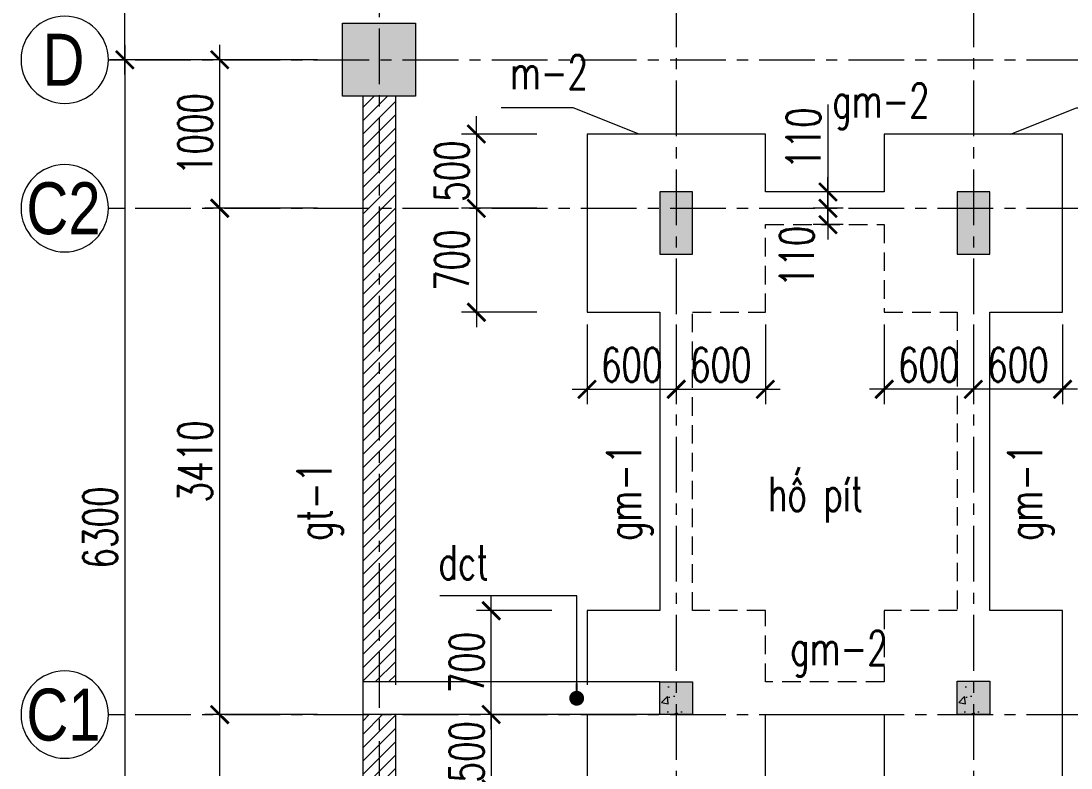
# Model space of a CAD drawing. Header units: millimetres. Extents: x 61738 to 439738, y 60858 to 151243.
# Drawn here: x 76125 to 83192, y 104680 to 109711 of the extents above; entities that cross this region are included whole.
import ezdxf
from ezdxf.enums import TextEntityAlignment as Align

# ---------------------------------------------------------------- set-up
doc = ezdxf.new("R2010")
doc.units = ezdxf.units.MM
doc.linetypes.add('CENTER', pattern=[2, 1.25, -0.25, 0.25, -0.25])
doc.linetypes.add('HIDDEN', pattern=[0.375, 0.25, -0.125])
for name, color, linetype, lineweight in [('10-TEXT', 4, 'Continuous', 15), ('3-THAY', 7, 'Continuous', 18), ('5-DUT', 2, 'HIDDEN', 15), ('6-TRUC', 8, 'CENTER', 9), ('7-HATCH', 8, 'Continuous', 13), ('8-DIM', 8, 'Continuous', 15), ('9-SO HIEU', 8, 'Continuous', 15), ('TEXT', 7, 'Continuous', 25)]:
    doc.layers.add(name, color=color, linetype=linetype, lineweight=lineweight)
doc.layers.add('KICHTHUOC', color=8, linetype='Continuous')
doc.styles.add('A3 - Text 2.3', font='Vnsimli.shx', dxfattribs={"width": 0.7, "height": 230})
doc.styles.add('A3-Text 2.3', font='vnsimli.shx', dxfattribs={"width": 0.7, "height": 230, "bigfont": 'vn.shx'})
doc.styles.add('T2', font='VnArialH.TTF', dxfattribs={"width": 0.8})
doc.dimstyles.new('A3-1-100', dxfattribs={"dimtxt": 200, "dimasz": 120, "dimexe": 100, "dimexo": 0, "dimgap": 50, "dimtad": 1, "dimdec": 0, "dimdsep": 49, "dimtxsty": 'A3-Text 2.3', "dimblk": 'ARCHTICK', "dimcen": 10, "dimdle": 100, "dimclrd": 8, "dimclre": 8, "dimclrt": 2, "dimadec": 0, "dimazin": 2, "dimtfac": 1, "dimtdec": 0, "dimtix": 1, "dimtmove": 1, "dimatfit": 3, "dimldrblk": 'DOT', "dimfxl": 1, "dimtolj": 1, "dimtzin": 0, "dimlwd": -1, "dimlwe": -1, "dimarcsym": 0})
doc.dimstyles.new('A3-1-100x4', dxfattribs={"dimtxt": 200, "dimasz": 120, "dimexe": 100, "dimexo": 0, "dimgap": 50, "dimtad": 1, "dimdec": 0, "dimlfac": 0.25, "dimdsep": 49, "dimtxsty": 'A3-Text 2.3', "dimblk": 'ARCHTICK', "dimcen": 10, "dimdle": 100, "dimclrd": 8, "dimclre": 8, "dimclrt": 2, "dimadec": 0, "dimazin": 2, "dimtfac": 1, "dimtdec": 0, "dimtix": 1, "dimtmove": 1, "dimatfit": 3, "dimldrblk": 'DOT', "dimfxl": 1, "dimtolj": 1, "dimtzin": 0, "dimlwd": -1, "dimlwe": -1, "dimarcsym": 0})

# ---------------------------------------------------------------- blocks, each defined once
blk = doc.blocks.new('Truc Y')
at = {"layer": '10-TEXT', "color": 2}
blk.add_line((0, 0), (-150, 0), dxfattribs=at)
blk.add_circle((400, 0), 400, dxfattribs=at)
at = {"layer": '10-TEXT', "color": 2, "style": 'T2', "width": 0.8}
blk.add_attdef('A', text='', height=500, dxfattribs=at).set_placement((400, 13.4), align=Align.MIDDLE_CENTER)
blk = doc.blocks.new('_ArchTick')
at = {"color": 0, "linetype": 'ByBlock', "const_width": 0.15}
blk.add_lwpolyline([(-0.5, -0.5), (0.5, 0.5)], dxfattribs=at)
blk = doc.blocks.new('*D487')
at = {"layer": '8-DIM', "color": 8, "linetype": 'ByBlock', "ltscale": 100, "transparency": 16777216}
blk.add_line((77462.4, 103049.4), (77462.4, 105139.4), dxfattribs=at)
at = {"layer": '8-DIM', "color": 8, "ltscale": 100, "transparency": 16777216}
for p, q in [((78119.9, 105039.4), (77362.4, 105039.4)), ((78119.9, 103149.4), (77362.4, 103149.4))]:
    blk.add_line(p, q, dxfattribs=at)
at = {"layer": 'Defpoints', "color": 0, "ltscale": 100, "transparency": 16777216}
for p in [(77462.4, 105039.4), (78119.9, 105039.4), (78119.9, 103149.4)]:
    blk.add_point(p, dxfattribs=at)
at = {"layer": '8-DIM', "color": 8, "ltscale": 100, "transparency": 16777216, "xscale": 120, "yscale": 120, "zscale": 120}
for p, rotation in [((77462.4, 105039.4), 90), ((77462.4, 103149.4), 270)]:
    blk.add_blockref('_ArchTick', p, dxfattribs=dict(at, rotation=rotation))
at = {"layer": '8-DIM', "color": 2, "ltscale": 100, "transparency": 16777216, "insert": (77297.4, 104094.4), "char_height": 230, "attachment_point": 5, "rotation": 90, "style": 'A3-Text 2.3'}
blk.add_mtext('\\A1;1890', dxfattribs=at)
blk = doc.blocks.new('_Dot')
at = {"color": 0, "linetype": 'ByBlock', "lineweight": -2}
blk.add_line((-0.5, 0), (-1, 0), dxfattribs=at)
at = {"color": 0, "linetype": 'ByBlock', "const_width": 0.5}
blk.add_lwpolyline([(-0.25, 0, 1), (0.25, 0, 1)], format="xyb", close=True, dxfattribs=at)
blk = doc.blocks.new('*D488')
at = {"layer": '8-DIM', "color": 8, "linetype": 'ByBlock', "ltscale": 100, "transparency": 16777216}
blk.add_line((77462.4, 104939.4), (77462.4, 108549.5), dxfattribs=at)
at = {"layer": '8-DIM', "color": 8, "ltscale": 100, "transparency": 16777216}
for p, q in [((78119.9, 108449.5), (77362.4, 108449.5)), ((78119.9, 105039.4), (77362.4, 105039.4))]:
    blk.add_line(p, q, dxfattribs=at)
at = {"layer": 'Defpoints', "color": 0, "ltscale": 100, "transparency": 16777216}
for p in [(77462.4, 108449.5), (78119.9, 108449.5), (78119.9, 105039.4)]:
    blk.add_point(p, dxfattribs=at)
at = {"layer": '8-DIM', "color": 8, "ltscale": 100, "transparency": 16777216, "xscale": 120, "yscale": 120, "zscale": 120}
for p, rotation in [((77462.4, 108449.5), 90), ((77462.4, 105039.4), 270)]:
    blk.add_blockref('_ArchTick', p, dxfattribs=dict(at, rotation=rotation))
at = {"layer": '8-DIM', "color": 2, "ltscale": 100, "transparency": 16777216, "insert": (77297.4, 106744.4), "char_height": 230, "attachment_point": 5, "rotation": 90, "style": 'A3-Text 2.3'}
blk.add_mtext('\\A1;3410', dxfattribs=at)
blk = doc.blocks.new('*D489')
at = {"layer": '8-DIM', "color": 8, "linetype": 'ByBlock', "ltscale": 100, "transparency": 16777216}
blk.add_line((77462.4, 108349.5), (77462.4, 109549.4), dxfattribs=at)
at = {"layer": '8-DIM', "color": 8, "ltscale": 100, "transparency": 16777216}
for p, q in [((78119.9, 109449.4), (77362.4, 109449.4)), ((78119.9, 108449.5), (77362.4, 108449.5))]:
    blk.add_line(p, q, dxfattribs=at)
at = {"layer": 'Defpoints', "color": 0, "ltscale": 100, "transparency": 16777216}
for p in [(77462.4, 109449.4), (78119.9, 109449.4), (78119.9, 108449.5)]:
    blk.add_point(p, dxfattribs=at)
at = {"layer": '8-DIM', "color": 8, "ltscale": 100, "transparency": 16777216, "xscale": 120, "yscale": 120, "zscale": 120}
for p, rotation in [((77462.4, 109449.4), 90), ((77462.4, 108449.5), 270)]:
    blk.add_blockref('_ArchTick', p, dxfattribs=dict(at, rotation=rotation))
at = {"layer": '8-DIM', "color": 2, "ltscale": 100, "transparency": 16777216, "insert": (77297.4, 108949.4), "char_height": 230, "attachment_point": 5, "rotation": 90, "style": 'A3-Text 2.3'}
blk.add_mtext('\\A1;1000', dxfattribs=at)
blk = doc.blocks.new('*D490')
at = {"layer": '8-DIM', "color": 8, "linetype": 'ByBlock', "ltscale": 100, "transparency": 16777216}
blk.add_line((76823.2, 109349.4), (76823.2, 110859.4), dxfattribs=at)
at = {"layer": '8-DIM', "color": 8, "ltscale": 100, "transparency": 16777216}
for p, q in [((78119.9, 110759.4), (76723.2, 110759.4)), ((78119.9, 109449.4), (76723.2, 109449.4))]:
    blk.add_line(p, q, dxfattribs=at)
at = {"layer": 'Defpoints', "color": 0, "ltscale": 100, "transparency": 16777216}
for p in [(76823.2, 110759.4), (78119.9, 110759.4), (78119.9, 109449.4)]:
    blk.add_point(p, dxfattribs=at)
at = {"layer": '8-DIM', "color": 8, "ltscale": 100, "transparency": 16777216, "xscale": 120, "yscale": 120, "zscale": 120}
for p, rotation in [((76823.2, 110759.4), 90), ((76823.2, 109449.4), 270)]:
    blk.add_blockref('_ArchTick', p, dxfattribs=dict(at, rotation=rotation))
at = {"layer": '8-DIM', "color": 2, "ltscale": 100, "transparency": 16777216, "insert": (76658.2, 110104.4), "char_height": 230, "attachment_point": 5, "rotation": 90, "style": 'A3-Text 2.3'}
blk.add_mtext('\\A1;1310', dxfattribs=at)
blk = doc.blocks.new('*D491')
at = {"layer": '8-DIM', "color": 8, "linetype": 'ByBlock', "ltscale": 100, "transparency": 16777216}
blk.add_line((76823.2, 109549.4), (76823.2, 103049.4), dxfattribs=at)
at = {"layer": '8-DIM', "color": 8, "ltscale": 100, "transparency": 16777216}
for p, q in [((78119.9, 109449.4), (76723.2, 109449.4)), ((78119.9, 103149.4), (76723.2, 103149.4))]:
    blk.add_line(p, q, dxfattribs=at)
at = {"layer": 'Defpoints', "color": 0, "ltscale": 100, "transparency": 16777216}
for p in [(78119.9, 109449.4), (76823.2, 103149.4), (78119.9, 103149.4)]:
    blk.add_point(p, dxfattribs=at)
at = {"layer": '8-DIM', "color": 8, "ltscale": 100, "transparency": 16777216, "xscale": 120, "yscale": 120, "zscale": 120}
for p, rotation in [((76823.2, 109449.4), 90), ((76823.2, 103149.4), 270)]:
    blk.add_blockref('_ArchTick', p, dxfattribs=dict(at, rotation=rotation))
at = {"layer": '8-DIM', "color": 2, "ltscale": 100, "transparency": 16777216, "insert": (76658.2, 106299.4), "char_height": 230, "attachment_point": 5, "rotation": 90, "style": 'A3-Text 2.3'}
blk.add_mtext('\\A1;6300', dxfattribs=at)
blk = doc.blocks.new('*D504')
at = {"layer": '8-DIM', "color": 8, "linetype": 'ByBlock', "ltscale": 500, "transparency": 16777216}
for p, q in [((79189.6, 108949.5), (79189.6, 109069.5)), ((79189.6, 108949.5), (79189.6, 108449.5)), ((79189.6, 108449.5), (79189.6, 108329.5))]:
    blk.add_line(p, q, dxfattribs=at)
at = {"layer": '8-DIM', "color": 8, "ltscale": 500, "transparency": 16777216}
for p, q in [((79597.2, 108949.5), (79089.6, 108949.5)), ((79597.2, 108449.5), (79089.6, 108449.5))]:
    blk.add_line(p, q, dxfattribs=at)
at = {"layer": 'Defpoints', "color": 0, "ltscale": 500, "transparency": 16777216}
for p in [(79597.2, 108949.5), (79189.6, 108449.5), (79597.2, 108449.5)]:
    blk.add_point(p, dxfattribs=at)
at = {"layer": '8-DIM', "color": 8, "ltscale": 500, "transparency": 16777216, "xscale": 120, "yscale": 120, "zscale": 120}
for p, rotation in [((79189.6, 108949.5), 270), ((79189.6, 108449.5), 90)]:
    blk.add_blockref('_ArchTick', p, dxfattribs=dict(at, rotation=rotation))
at = {"layer": '8-DIM', "color": 2, "ltscale": 500, "transparency": 16777216, "insert": (79024.6, 108699.5), "char_height": 230, "attachment_point": 5, "rotation": 90, "style": 'A3-Text 2.3'}
blk.add_mtext('\\A1;500', dxfattribs=at)
blk = doc.blocks.new('*D505')
at = {"layer": '8-DIM', "color": 8, "linetype": 'ByBlock', "ltscale": 500, "transparency": 16777216}
blk.add_line((79189.6, 108549.5), (79189.6, 107649.5), dxfattribs=at)
at = {"layer": '8-DIM', "color": 8, "ltscale": 500, "transparency": 16777216}
for p, q in [((79597.2, 108449.5), (79089.6, 108449.5)), ((79597.2, 107749.5), (79089.6, 107749.5))]:
    blk.add_line(p, q, dxfattribs=at)
at = {"layer": 'Defpoints', "color": 0, "ltscale": 500, "transparency": 16777216}
for p in [(79597.2, 108449.5), (79189.6, 107749.5), (79597.2, 107749.5)]:
    blk.add_point(p, dxfattribs=at)
at = {"layer": '8-DIM', "color": 8, "ltscale": 500, "transparency": 16777216, "xscale": 120, "yscale": 120, "zscale": 120}
for p, rotation in [((79189.6, 108449.5), 90), ((79189.6, 107749.5), 270)]:
    blk.add_blockref('_ArchTick', p, dxfattribs=dict(at, rotation=rotation))
at = {"layer": '8-DIM', "color": 2, "ltscale": 500, "transparency": 16777216, "insert": (79024.6, 108099.5), "char_height": 230, "attachment_point": 5, "rotation": 90, "style": 'A3-Text 2.3'}
blk.add_mtext('\\A1;700', dxfattribs=at)
blk = doc.blocks.new('*D506')
at = {"layer": '8-DIM', "color": 8, "ltscale": 500, "transparency": 16777216}
for p, q in [((79935.1, 107666), (79935.1, 107130.3)), ((80535.1, 107666), (80535.1, 107130.3))]:
    blk.add_line(p, q, dxfattribs=at)
at = {"layer": '8-DIM', "color": 8, "linetype": 'ByBlock', "ltscale": 500, "transparency": 16777216}
blk.add_line((79835.1, 107230.3), (80635.1, 107230.3), dxfattribs=at)
at = {"layer": 'Defpoints', "color": 0, "ltscale": 500, "transparency": 16777216}
for p in [(79935.1, 107666), (80535.1, 107666), (80535.1, 107230.3)]:
    blk.add_point(p, dxfattribs=at)
at = {"layer": '8-DIM', "color": 8, "ltscale": 500, "transparency": 16777216, "xscale": 120, "yscale": 120, "zscale": 120, "rotation": 180}
blk.add_blockref('_ArchTick', (79935.1, 107230.3), dxfattribs=at)
at = {"layer": '8-DIM', "color": 8, "ltscale": 500, "transparency": 16777216, "xscale": 120, "yscale": 120, "zscale": 120}
blk.add_blockref('_ArchTick', (80535.1, 107230.3), dxfattribs=at)
at = {"layer": '8-DIM', "color": 2, "ltscale": 500, "transparency": 16777216, "insert": (80235.1, 107395.3), "char_height": 230, "attachment_point": 5, "style": 'A3-Text 2.3'}
blk.add_mtext('\\A1;600', dxfattribs=at)
blk = doc.blocks.new('*D507')
at = {"layer": '8-DIM', "color": 8, "ltscale": 500, "transparency": 16777216}
for p, q in [((80535.1, 107666), (80535.1, 107130.3)), ((81135.1, 107666), (81135.1, 107130.3))]:
    blk.add_line(p, q, dxfattribs=at)
at = {"layer": '8-DIM', "color": 8, "linetype": 'ByBlock', "ltscale": 500, "transparency": 16777216}
blk.add_line((80435.1, 107230.3), (81235.1, 107230.3), dxfattribs=at)
at = {"layer": 'Defpoints', "color": 0, "ltscale": 500, "transparency": 16777216}
for p in [(80535.1, 107666), (81135.1, 107666), (81135.1, 107230.3)]:
    blk.add_point(p, dxfattribs=at)
at = {"layer": '8-DIM', "color": 8, "ltscale": 500, "transparency": 16777216, "xscale": 120, "yscale": 120, "zscale": 120, "rotation": 180}
blk.add_blockref('_ArchTick', (80535.1, 107230.3), dxfattribs=at)
at = {"layer": '8-DIM', "color": 8, "ltscale": 500, "transparency": 16777216, "xscale": 120, "yscale": 120, "zscale": 120}
blk.add_blockref('_ArchTick', (81135.1, 107230.3), dxfattribs=at)
at = {"layer": '8-DIM', "color": 2, "ltscale": 500, "transparency": 16777216, "insert": (80835.1, 107395.3), "char_height": 230, "attachment_point": 5, "style": 'A3-Text 2.3'}
blk.add_mtext('\\A1;600', dxfattribs=at)
blk = doc.blocks.new('*D510')
at = {"layer": '8-DIM', "color": 8, "ltscale": 500, "transparency": 16777216}
for p, q in [((82535.1, 107666), (82535.1, 107130.3)), ((83135.1, 107666), (83135.1, 107130.3))]:
    blk.add_line(p, q, dxfattribs=at)
at = {"layer": '8-DIM', "color": 8, "linetype": 'ByBlock', "ltscale": 500, "transparency": 16777216}
blk.add_line((83235.1, 107230.3), (82435.1, 107230.3), dxfattribs=at)
at = {"layer": 'Defpoints', "color": 0, "ltscale": 500, "transparency": 16777216}
for p in [(82535.1, 107666), (83135.1, 107666), (82535.1, 107230.3)]:
    blk.add_point(p, dxfattribs=at)
at = {"layer": '8-DIM', "color": 8, "ltscale": 500, "transparency": 16777216, "xscale": 120, "yscale": 120, "zscale": 120, "rotation": 180}
blk.add_blockref('_ArchTick', (82535.1, 107230.3), dxfattribs=at)
at = {"layer": '8-DIM', "color": 8, "ltscale": 500, "transparency": 16777216, "xscale": 120, "yscale": 120, "zscale": 120}
blk.add_blockref('_ArchTick', (83135.1, 107230.3), dxfattribs=at)
at = {"layer": '8-DIM', "color": 2, "ltscale": 500, "transparency": 16777216, "insert": (82835.1, 107395.3), "char_height": 230, "attachment_point": 5, "style": 'A3-Text 2.3'}
blk.add_mtext('\\A1;600', dxfattribs=at)
blk = doc.blocks.new('*D511')
at = {"layer": '8-DIM', "color": 8, "ltscale": 500, "transparency": 16777216}
for p, q in [((81935.1, 107666), (81935.1, 107130.3)), ((82535.1, 107666), (82535.1, 107130.3))]:
    blk.add_line(p, q, dxfattribs=at)
at = {"layer": '8-DIM', "color": 8, "linetype": 'ByBlock', "ltscale": 500, "transparency": 16777216}
blk.add_line((82635.1, 107230.3), (81835.1, 107230.3), dxfattribs=at)
at = {"layer": 'Defpoints', "color": 0, "ltscale": 500, "transparency": 16777216}
for p in [(81935.1, 107666), (82535.1, 107666), (81935.1, 107230.3)]:
    blk.add_point(p, dxfattribs=at)
at = {"layer": '8-DIM', "color": 8, "ltscale": 500, "transparency": 16777216, "xscale": 120, "yscale": 120, "zscale": 120, "rotation": 180}
blk.add_blockref('_ArchTick', (81935.1, 107230.3), dxfattribs=at)
at = {"layer": '8-DIM', "color": 8, "ltscale": 500, "transparency": 16777216, "xscale": 120, "yscale": 120, "zscale": 120}
blk.add_blockref('_ArchTick', (82535.1, 107230.3), dxfattribs=at)
at = {"layer": '8-DIM', "color": 2, "ltscale": 500, "transparency": 16777216, "insert": (82235.1, 107395.3), "char_height": 230, "attachment_point": 5, "style": 'A3-Text 2.3'}
blk.add_mtext('\\A1;600', dxfattribs=at)
blk = doc.blocks.new('*D512')
at = {"layer": '8-DIM', "color": 8, "linetype": 'ByBlock', "ltscale": 500, "transparency": 16777216}
blk.add_line((81556.3, 108549.5), (81556.3, 108239.5), dxfattribs=at)
at = {"layer": '8-DIM', "color": 8, "ltscale": 500, "transparency": 16777216}
for p, q in [((81659.3, 108449.5), (81456.3, 108449.5)), ((81659.3, 108339.5), (81456.3, 108339.5))]:
    blk.add_line(p, q, dxfattribs=at)
at = {"layer": 'Defpoints', "color": 0, "ltscale": 500, "transparency": 16777216}
for p in [(81659.3, 108449.5), (81556.3, 108339.5), (81659.3, 108339.5)]:
    blk.add_point(p, dxfattribs=at)
at = {"layer": '8-DIM', "color": 8, "ltscale": 500, "transparency": 16777216, "xscale": 120, "yscale": 120, "zscale": 120}
for p, rotation in [((81556.3, 108449.5), 90), ((81556.3, 108339.5), 270)]:
    blk.add_blockref('_ArchTick', p, dxfattribs=dict(at, rotation=rotation))
at = {"layer": '8-DIM', "color": 2, "ltscale": 500, "transparency": 16777216, "insert": (81346.8, 108125.2), "char_height": 230, "attachment_point": 5, "rotation": 90, "style": 'A3-Text 2.3'}
blk.add_mtext('\\A1;110', dxfattribs=at)
blk = doc.blocks.new('*D513')
at = {"layer": '8-DIM', "color": 8, "linetype": 'ByBlock', "ltscale": 500, "transparency": 16777216}
for p, q in [((81556.3, 109147.4), (81556.3, 108559.5)), ((81556.3, 108349.5), (81556.3, 108659.5))]:
    blk.add_line(p, q, dxfattribs=at)
at = {"layer": '8-DIM', "color": 8, "ltscale": 500, "transparency": 16777216}
for p, q in [((81659.3, 108559.5), (81456.3, 108559.5)), ((81659.3, 108449.5), (81456.3, 108449.5))]:
    blk.add_line(p, q, dxfattribs=at)
at = {"layer": 'Defpoints', "color": 0, "ltscale": 500, "transparency": 16777216}
for p in [(81556.3, 108559.5), (81659.3, 108559.5), (81659.3, 108449.5)]:
    blk.add_point(p, dxfattribs=at)
at = {"layer": '8-DIM', "color": 8, "ltscale": 500, "transparency": 16777216, "xscale": 120, "yscale": 120, "zscale": 120}
for p, rotation in [((81556.3, 108559.5), 90), ((81556.3, 108449.5), 270)]:
    blk.add_blockref('_ArchTick', p, dxfattribs=dict(at, rotation=rotation))
at = {"layer": '8-DIM', "color": 2, "ltscale": 500, "transparency": 16777216, "insert": (81391.3, 108921), "char_height": 230, "attachment_point": 5, "rotation": 90, "style": 'A3-Text 2.3'}
blk.add_mtext('\\A1;110', dxfattribs=at)
blk = doc.blocks.new('*D522')
at = {"layer": '8-DIM', "color": 8, "linetype": 'ByBlock', "ltscale": 500, "transparency": 16777216}
for p, q in [((79289.6, 105039.4), (79289.6, 105159.4)), ((79289.6, 105039.4), (79289.6, 104539.4)), ((79289.6, 104539.4), (79289.6, 104419.4))]:
    blk.add_line(p, q, dxfattribs=at)
at = {"layer": '8-DIM', "color": 8, "ltscale": 500, "transparency": 16777216}
for p, q in [((79697.2, 105039.4), (79189.6, 105039.4)), ((79697.2, 104539.4), (79189.6, 104539.4))]:
    blk.add_line(p, q, dxfattribs=at)
at = {"layer": 'Defpoints', "color": 0, "ltscale": 500, "transparency": 16777216}
for p in [(79697.2, 105039.4), (79289.6, 104539.4), (79697.2, 104539.4)]:
    blk.add_point(p, dxfattribs=at)
at = {"layer": '8-DIM', "color": 8, "ltscale": 500, "transparency": 16777216, "xscale": 120, "yscale": 120, "zscale": 120}
for p, rotation in [((79289.6, 105039.4), 270), ((79289.6, 104539.4), 90)]:
    blk.add_blockref('_ArchTick', p, dxfattribs=dict(at, rotation=rotation))
at = {"layer": '8-DIM', "color": 2, "ltscale": 500, "transparency": 16777216, "insert": (79124.6, 104789.4), "char_height": 230, "attachment_point": 5, "rotation": 90, "style": 'A3-Text 2.3'}
blk.add_mtext('\\A1;500', dxfattribs=at)
blk = doc.blocks.new('*D523')
at = {"layer": '8-DIM', "color": 8, "linetype": 'ByBlock', "ltscale": 500, "transparency": 16777216}
blk.add_line((79289.6, 104939.4), (79289.6, 105839.4), dxfattribs=at)
at = {"layer": '8-DIM', "color": 8, "ltscale": 500, "transparency": 16777216}
for p, q in [((79697.2, 105739.4), (79189.6, 105739.4)), ((79697.2, 105039.4), (79189.6, 105039.4))]:
    blk.add_line(p, q, dxfattribs=at)
at = {"layer": 'Defpoints', "color": 0, "ltscale": 500, "transparency": 16777216}
for p in [(79289.6, 105739.4), (79697.2, 105739.4), (79697.2, 105039.4)]:
    blk.add_point(p, dxfattribs=at)
at = {"layer": '8-DIM', "color": 8, "ltscale": 500, "transparency": 16777216, "xscale": 120, "yscale": 120, "zscale": 120}
for p, rotation in [((79289.6, 105739.4), 90), ((79289.6, 105039.4), 270)]:
    blk.add_blockref('_ArchTick', p, dxfattribs=dict(at, rotation=rotation))
at = {"layer": '8-DIM', "color": 2, "ltscale": 500, "transparency": 16777216, "insert": (79124.6, 105389.4), "char_height": 230, "attachment_point": 5, "rotation": 90, "style": 'A3-Text 2.3'}
blk.add_mtext('\\A1;700', dxfattribs=at)

msp = doc.modelspace()

# ---------------------------------------------------------------- hatches: boundary and pattern name
at = {"layer": '7-HATCH', "ltscale": 500}
h = msp.add_hatch(color=256, dxfattribs=at)
h.dxf.hatch_style = 1
h.paths.add_polyline_path([(80425.1, 105039.4), (80645.1, 105039.4), (80645.1, 105259.4), (80425.1, 105259.4)])
h.paths.add_polyline_path([(80670.1, 110624.4), (80670.1, 110894.4), (80400.1, 110894.4), (80400.1, 110624.4)])
h = msp.add_hatch(color=256, dxfattribs=at)
h.dxf.hatch_style = 1
h.paths.add_polyline_path([(82425.1, 105039.4), (82645.1, 105039.4), (82645.1, 105264.4), (82425.1, 105264.4)])
h.paths.add_polyline_path([(80670.1, 110624.4), (80670.1, 110894.4), (80400.1, 110894.4), (80400.1, 110624.4)])
at = {"layer": '7-HATCH', "ltscale": 400}
h = msp.add_hatch(color=256, dxfattribs=at)
h.dxf.hatch_style = 1
h.paths.add_polyline_path([(78780.5, 109203.9), (78780.5, 109694.9), (78289.6, 109694.9), (78289.6, 109203.9)])
h = msp.add_hatch(dxfattribs=at)
h.set_pattern_fill('ANSI31', color=256, scale=20)
h.set_pattern_definition([(45, (12104.95, 42447.7), (-44.90128, 44.90128), [])])
h.paths.add_polyline_path([(78645, 109203.9), (78425, 109203.9), (78425, 105259.4), (78645, 105259.4)])
h.paths.add_polyline_path([(78425, 103394.9), (78645, 103394.9), (78645, 105039.4), (78425, 105039.4)])
at = {"layer": '7-HATCH', "ltscale": 500}
h = msp.add_hatch(color=256, dxfattribs=at)
h.dxf.hatch_style = 1
h.paths.add_polyline_path([(80425.1, 108139.5), (80645, 108139.5), (80645, 108559.5), (80425.1, 108559.5)])
h = msp.add_hatch(color=256, dxfattribs=at)
h.dxf.hatch_style = 1
h.paths.add_polyline_path([(82425.1, 108139.5), (82645, 108139.5), (82645, 108559.5), (82425.1, 108559.5)])
h = msp.add_hatch(dxfattribs=at)
h.set_pattern_fill('AR-CONC', color=256, scale=2)
h.set_pattern_definition([(50, (-33140.64, 37927.86), (364.36934, -31.8782), [38.1, -419.1]), (355, (-33140.64, 37927.86), (-70.4868, 382.1137), [30.48, -335.2812]), (100.45144, (-33110.27, 37925.2), (293.8825, 350.2355), [32.38, -356.1805]), (46.1842, (-33140.64, 38029.46), (542.1581, -84.0847), [57.15, -628.65]), (96.63556, (-33095.46, 38022.45), (474.8083, 494.8522), [48.57, -534.2712]), (351.18415, (-33140.64, 38029.46), (474.8083, 494.8522), [45.72, -502.9195]), (21, (-33089.84, 38004.06), (303.2288, -204.5304), [38.1, -419.1]), (326, (-33089.84, 38004.06), (123.6041, 368.3759), [30.48, -335.28]), (71.45144, (-33064.57, 37987), (426.8328, 163.8455), [32.38, -356.1799]), (37.5, (-33140.64, 37927.86), (6.17721, 169.11008), [0, -331.216, 0, -340.36, 0, -336.55]), (7.5, (-33140.64, 37927.86), (133.63933, 200.36115), [0, -194.056, 0, -323.596, 0, -128.27]), (327.5, (-33253.92, 37927.86), (271.18119, -11.45749), [0, -127, 0, -396.24, 0, -525.78]), (317.5, (-33304.72, 37927.86), (296.25836, 50.853), [0, -165.1, 0, -263.144, 0, -373.38])])
h.paths.add_polyline_path([(80645.1, 105039.4), (80645.1, 105264.4), (80425.1, 105264.4), (80425.1, 105039.4)])
h = msp.add_hatch(dxfattribs=at)
h.set_pattern_fill('AR-CONC', color=256, scale=2)
h.set_pattern_definition([(50, (-31140.64, 37927.86), (364.36934, -31.8782), [38.1, -419.1]), (355, (-31140.64, 37927.86), (-70.4868, 382.1137), [30.48, -335.2812]), (100.45144, (-31110.27, 37925.2), (293.8825, 350.2355), [32.38, -356.1805]), (46.1842, (-31140.64, 38029.46), (542.1581, -84.0847), [57.15, -628.65]), (96.63556, (-31095.46, 38022.45), (474.8083, 494.8522), [48.57, -534.2712]), (351.18415, (-31140.64, 38029.46), (474.8083, 494.8522), [45.72, -502.9195]), (21, (-31089.84, 38004.06), (303.2288, -204.5304), [38.1, -419.1]), (326, (-31089.84, 38004.06), (123.6041, 368.3759), [30.48, -335.28]), (71.45144, (-31064.57, 37987), (426.8328, 163.8455), [32.38, -356.1799]), (37.5, (-31140.64, 37927.86), (6.17721, 169.11008), [0, -331.216, 0, -340.36, 0, -336.55]), (7.5, (-31140.64, 37927.86), (133.63933, 200.36115), [0, -194.056, 0, -323.596, 0, -128.27]), (327.5, (-31253.92, 37927.86), (271.18119, -11.45749), [0, -127, 0, -396.24, 0, -525.78]), (317.5, (-31304.72, 37927.86), (296.25836, 50.853), [0, -165.1, 0, -263.144, 0, -373.38])])
h.paths.add_polyline_path([(82645.1, 105039.4), (82645.1, 105264.4), (82425.1, 105264.4), (82425.1, 105039.4)])

# ---------------------------------------------------------------- linework, layer by layer
at = {"layer": '3-THAY', "ltscale": 100}
for points in [[(78289.6, 109694.9), (78780.5, 109694.9), (78780.5, 109203.9), (78289.6, 109203.9)], [(80425.1, 108139.5), (80645, 108139.5), (80645, 108559.5), (80425.1, 108559.5)], [(82425.1, 108139.5), (82645, 108139.5), (82645, 108559.5), (82425.1, 108559.5)], [(80645.1, 105039.4), (80425.1, 105039.4), (80425.1, 105259.4), (80645.1, 105259.4)], [(82645.1, 105039.4), (82425.1, 105039.4), (82425.1, 105264.4), (82645.1, 105264.4)]]:
    msp.add_lwpolyline(points, close=True, dxfattribs=at)
at = {"layer": '3-THAY', "ltscale": 400}
for points in [[(78425, 109203.9), (78425, 103394.9)], [(78645, 109203.9), (78645, 105239.4)], [(80425.1, 105259.4), (78425, 105259.4)], [(80425.1, 105039.4), (78425, 105039.4)], [(78645, 105039.4), (78645, 103394.9)]]:
    msp.add_lwpolyline(points, dxfattribs=at)
at = {"layer": '3-THAY', "ltscale": 100}
msp.add_lwpolyline([(79935.1, 105039.4), (79935.1, 104539.4), (81135.1, 104539.4), (81135.1, 105039.4), (81935.1, 105039.4), (81935.1, 104539.4), (83135.1, 104539.4), (83135.1, 105739.4), (82645.1, 105739.4), (82645.1, 107749.5), (83135.1, 107749.5), (83135.1, 108949.5), (82425.1, 108949.5), (81935.1, 108949.5), (81935.1, 108559.5), (81135.1, 108559.5), (81135.1, 108949.5), (80425.1, 108949.5), (79935.1, 108949.5), (79935.1, 107749.5), (80425.1, 107749.5), (80425.1, 105739.4), (79935.1, 105739.4), (79935.1, 105239.4)], dxfattribs=at)
at = {"layer": '5-DUT', "ltscale": 500}
msp.add_lwpolyline([(80644.2, 107749.5), (81135.1, 107749.5), (81135.1, 108339.4), (81935.1, 108339.4), (81935.1, 107749.5), (82425.1, 107749.5), (82425.1, 105739.4), (81935.1, 105739.4), (81935.1, 105259.4), (81135.1, 105259.4), (81135.1, 105739.4), (80645.1, 105739.4), (80645.1, 107749.5)], dxfattribs=at)
at = {"layer": '6-TRUC', "ltscale": 300}
for p, q in [((80535.1, 111710.3), (80535.1, 101377.6)), ((82535.1, 111710.3), (82535.1, 101377.6)), ((78535, 111460.3), (78535, 101377.6)), ((76893.5, 109449.4), (85579, 109449.4)), ((76893.5, 108449.5), (85579, 108449.5)), ((76893.5, 105039.4), (85579, 105039.4))]:
    msp.add_line(p, q, dxfattribs=at)

# ---------------------------------------------------------------- block references
at = {"layer": 'KICHTHUOC'}
ref = msp.add_blockref('Truc Y', (76713, 109449.4), dxfattribs=dict(at, xscale=-0.7349999999496504, yscale=0.7349999999423744, zscale=0.7349999999511055))
ref.add_attrib('A', 'd', dxfattribs={"layer": 'TEXT', "height": 350, "style": 'T2', "width": 0.8}).set_placement((76411.1, 109449.4), align=Align.MIDDLE_CENTER)
ref = msp.add_blockref('Truc Y', (76713, 108449.5), dxfattribs=dict(at, xscale=-0.7349999999496504, yscale=0.7349999999423744, zscale=0.7349999999511055))
ref.add_attrib('A', 'c2', dxfattribs={"layer": 'TEXT', "height": 350, "style": 'T2', "width": 0.8}).set_placement((76411.1, 108449.5), align=Align.MIDDLE_CENTER)
ref = msp.add_blockref('Truc Y', (76713, 105039.4), dxfattribs=dict(at, xscale=-0.7349999999496504, yscale=0.7349999999423744, zscale=0.7349999999511055))
ref.add_attrib('A', 'c1', dxfattribs={"layer": 'TEXT', "height": 350, "style": 'T2', "width": 0.8}).set_placement((76411.1, 105039.4), align=Align.MIDDLE_CENTER)

# ---------------------------------------------------------------- texts
at = {"layer": '10-TEXT', "style": 'A3 - Text 2.3', "width": 0.7}
for s, p in [('m-2', (79416.4, 109250.5)), ('gm-2', (81585.2, 109059.7)), ('hè pÝt', (81152.3, 106410.5)), ('dct', (78935, 105949.4)), ('gm-2', (81302.3, 105373.1))]:
    msp.add_text(s, height=230, dxfattribs=at).set_placement(p)
for s, p in [('gm-1', (80298.7, 106209.1)), ('gm-1', (82997.3, 106209.1)), ('gt-1', (78215, 106209.1))]:
    msp.add_text(s, height=230, rotation=90, dxfattribs=at).set_placement(p)

# ---------------------------------------------------------------- dimensions: what is measured, and where the dimension line sits
at = {"layer": '8-DIM', "ltscale": 100}
for base, p1, p2, picture, middle in [((76823.2, 110759.4), (78119.9, 109449.4), (78119.9, 110759.4), '*D490', (76658.2, 110104.4)), ((76823.2, 103149.4), (78119.9, 109449.4), (78119.9, 103149.4), '*D491', (76658.2, 106299.4)), ((77462.4, 109449.4), (78119.9, 108449.5), (78119.9, 109449.4), '*D489', (77297.4, 108949.4)), ((77462.4, 108449.5), (78119.9, 105039.4), (78119.9, 108449.5), '*D488', (77297.4, 106744.4)), ((77462.4, 105039.4), (78119.9, 103149.4), (78119.9, 105039.4), '*D487', (77297.4, 104094.4))]:
    dim = msp.add_linear_dim(base=base, p1=p1, p2=p2, angle=90, dimstyle='A3-1-100', dxfattribs=at)
    dim.commit()
    dim.dimension.update_dxf_attribs({"geometry": picture, "text_midpoint": middle})
at = {"layer": '8-DIM', "ltscale": 500}
for base, p2, picture, middle in [((81556.3, 108559.5), (81659.3, 108559.5), '*D513', (81542.4, 108921)), ((81556.3, 108339.5), (81659.3, 108339.5), '*D512', (81511.8, 108125.2))]:
    dim = msp.add_linear_dim(base=base, p1=(81659.3, 108449.5), p2=p2, angle=90, dimstyle='A3-1-100', dxfattribs=at)
    dim.commit()
    dim.dimension.update_dxf_attribs({"geometry": picture, "text_midpoint": middle, "dimtype": 160})
for base, p1, p2, angle, picture, middle in [((79189.6, 108449.5), (79597.2, 108949.5), (79597.2, 108449.5), 90, '*D504', (79024.6, 108699.5)), ((79189.6, 107749.5), (79597.2, 108449.5), (79597.2, 107749.5), 90, '*D505', (79024.6, 108099.5)), ((81935.1, 107230.3), (82535.1, 107666), (81935.1, 107666), 180, '*D511', (82235.1, 107395.3)), ((82535.1, 107230.3), (83135.1, 107666), (82535.1, 107666), 180, '*D510', (82835.1, 107395.3)), ((79289.6, 105739.4), (79697.2, 105039.4), (79697.2, 105739.4), 90, '*D523', (79124.6, 105389.4)), ((79289.6, 104539.4), (79697.2, 105039.4), (79697.2, 104539.4), 90, '*D522', (79124.6, 104789.4))]:
    dim = msp.add_linear_dim(base=base, p1=p1, p2=p2, angle=angle, dimstyle='A3-1-100', dxfattribs=at)
    dim.commit()
    dim.dimension.update_dxf_attribs({"geometry": picture, "text_midpoint": middle})
for base, p1, p2, picture, middle in [((80535.1, 107230.3), (79935.1, 107666), (80535.1, 107666), '*D506', (80235.1, 107395.3)), ((81135.1, 107230.3), (80535.1, 107666), (81135.1, 107666), '*D507', (80835.1, 107395.3))]:
    dim = msp.add_linear_dim(base=base, p1=p1, p2=p2, dimstyle='A3-1-100', dxfattribs=at)
    dim.commit()
    dim.dimension.update_dxf_attribs({"geometry": picture, "text_midpoint": middle})

# ---------------------------------------------------------------- leaders
at = {"layer": '9-SO HIEU', "ltscale": 100}
for points in [[(80285.1, 108949.4), (79840.7, 109126.4), (79357.4, 109126.4)], [(82785.1, 108949.4), (83229.4, 109126.4), (83827, 109126.4)]]:
    msp.add_leader(points, dimstyle='A3-1-100', override={"dimasz": 2, "dimgap": 1.2, "dimtad": 0}, dxfattribs=at)
at = {"layer": '9-SO HIEU', "ltscale": 400}
msp.add_leader([(79865, 105149.4), (79865, 105839.4), (78945, 105839.4)], dimstyle='A3-1-100x4', override={"dimasz": 100, "dimgap": 50, "dimtad": 0}, dxfattribs=at)

doc.saveas('drawing.dxf')
